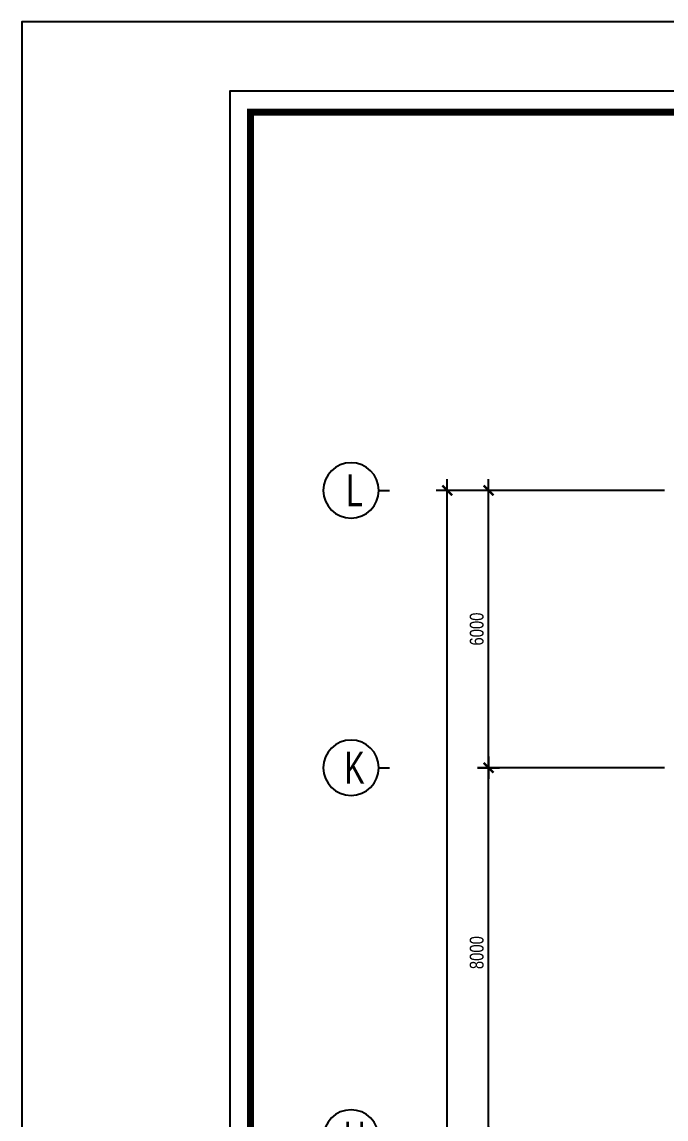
# Model space of a CAD drawing. Header units: metres. Extents: x 352651 to 1421851, y -87441 to -24441.
# Drawn here: x 530851 to 544797, y -48175 to -24441 of the extents above; entities that cross this region are included whole.
import ezdxf
from ezdxf.enums import TextEntityAlignment as Align

# ---------------------------------------------------------------- set-up
doc = ezdxf.new("R2010")
doc.units = ezdxf.units.M
doc.header["$LTSCALE"] = 300
doc.header["$MEASUREMENT"] = 0
doc.header["$PDMODE"] = 2
doc.linetypes.add('DASHED2', pattern=[0.375, 0.25, -0.125])
doc.layers.get('0').update_dxf_attribs({"linetype": 'CONTINUOUS'})
doc.layers.get('Defpoints').update_dxf_attribs({"linetype": 'CONTINUOUS'})
for name, color, linetype in [('0-TEXT', 7, 'CONTINUOUS'), ('0-THAY', 7, 'CONTINUOUS'), ('DIM', 1, 'CONTINUOUS'), ('HATCH', 145, 'CONTINUOUS'), ('TEXT', 4, 'CONTINUOUS'), ('THAY', 9, 'CONTINUOUS'), ('TUONG', 7, 'CONTINUOUS')]:
    doc.layers.add(name, color=color, linetype=linetype)
doc.styles.add('CHUKICHTHUOC', font='vnshx.shx', dxfattribs={"width": 0.8, "height": 300, "bigfont": '@extfont2.shx'})
doc.styles.add('CHUTENTRUC', font='VnAvantH.TTF', dxfattribs={"width": 0.8})
doc.dimstyles.new('150', dxfattribs={"dimscale": 150, "dimtxt": 2, "dimasz": 0.1, "dimexe": 1, "dimexo": 0, "dimgap": 0.7, "dimtad": 1, "dimdec": 0, "dimzin": 0, "dimdsep": 46, "dimtxsty": 'CHUKICHTHUOC', "dimblk": 'ARR', "dimcen": 0, "dimdle": 1, "dimclrd": 3, "dimclre": 3, "dimclrt": 3, "dimadec": 0, "dimazin": 0, "dimtfac": 1, "dimtdec": 0, "dimtix": 1, "dimtmove": 2, "dimatfit": 3, "dimldrblk": 'ARR', "dimfxl": 1, "dimtolj": 1, "dimtzin": 0, "dimarcsym": 0})

# ---------------------------------------------------------------- blocks, each defined once
blk = doc.blocks.new('ARR')
at = {"color": 1}
for p, q in [((0, -16), (0, 16)), ((-16, 0), (16, 0))]:
    blk.add_line(p, q, dxfattribs=at)
at = {"color": 3, "const_width": 3.6}
blk.add_lwpolyline([(-7.1, -7.1), (7.1, 7.1)], dxfattribs=at)
blk = doc.blocks.new('*D72')
at = {"layer": 'Defpoints', "color": 0, "ltscale": 1.5, "transparency": 16777216}
for p in [(540953, -34575), (544764, -34575), (544764, -40575)]:
    blk.add_point(p, dxfattribs=at)
at = {"layer": 'DIM', "color": 3, "lineweight": -2, "ltscale": 1.5, "transparency": 16777216}
for p, q in [((544764, -34575), (540803, -34575)), ((540953, -40560), (540953, -34590)), ((544764, -40575), (540803, -40575))]:
    blk.add_line(p, q, dxfattribs=at)
at = {"layer": 'DIM', "color": 3, "lineweight": -2, "ltscale": 1.5, "transparency": 16777216, "xscale": 15, "yscale": 15, "zscale": 15}
for p, rotation in [((540953, -34575), 90), ((540953, -40575), 270)]:
    blk.add_blockref('ARR', p, dxfattribs=dict(at, rotation=rotation))
at = {"layer": 'DIM', "color": 3, "ltscale": 1.5, "transparency": 16777216, "insert": (540698, -37575), "char_height": 300, "attachment_point": 5, "rotation": 90, "style": 'CHUKICHTHUOC'}
blk.add_mtext('\\A1;6000', dxfattribs=at)
blk = doc.blocks.new('*D73')
at = {"layer": 'Defpoints', "color": 0, "ltscale": 1.5, "transparency": 16777216}
for p in [(540060, -34575), (544764, -34575), (544764, -75575)]:
    blk.add_point(p, dxfattribs=at)
at = {"layer": 'DIM', "color": 3, "lineweight": -2, "ltscale": 1.5, "transparency": 16777216}
for p, q in [((544764, -34575), (539910, -34575)), ((540060, -75560), (540060, -34590)), ((544764, -75575), (539910, -75575))]:
    blk.add_line(p, q, dxfattribs=at)
at = {"layer": 'DIM', "color": 3, "lineweight": -2, "ltscale": 1.5, "transparency": 16777216, "xscale": 15, "yscale": 15, "zscale": 15}
for p, rotation in [((540060, -34575), 90), ((540060, -75575), 270)]:
    blk.add_blockref('ARR', p, dxfattribs=dict(at, rotation=rotation))
at = {"layer": 'DIM', "color": 3, "ltscale": 1.5, "transparency": 16777216, "insert": (539623, -55382), "char_height": 300, "attachment_point": 5, "rotation": 90, "style": 'CHUKICHTHUOC'}
blk.add_mtext('\\A1;41000', dxfattribs=at)
blk = doc.blocks.new('*D85')
at = {"layer": 'Defpoints', "color": 0, "ltscale": 1.5, "transparency": 16777216}
for p in [(540953, -40575), (544764, -40575), (544764, -48575)]:
    blk.add_point(p, dxfattribs=at)
at = {"layer": 'DIM', "color": 3, "lineweight": -2, "ltscale": 1.5, "transparency": 16777216}
for p, q in [((544764, -40575), (540803, -40575)), ((540953, -48560), (540953, -40590)), ((544764, -48575), (540803, -48575))]:
    blk.add_line(p, q, dxfattribs=at)
at = {"layer": 'DIM', "color": 3, "lineweight": -2, "ltscale": 1.5, "transparency": 16777216, "xscale": 15, "yscale": 15, "zscale": 15}
for p, rotation in [((540953, -40575), 90), ((540953, -48575), 270)]:
    blk.add_blockref('ARR', p, dxfattribs=dict(at, rotation=rotation))
at = {"layer": 'DIM', "color": 3, "ltscale": 1.5, "transparency": 16777216, "insert": (540698, -44575), "char_height": 300, "attachment_point": 5, "rotation": 90, "style": 'CHUKICHTHUOC'}
blk.add_mtext('\\A1;8000', dxfattribs=at)
blk = doc.blocks.new('TENTRUC')
at = {"layer": '0-THAY'}
blk.add_line((0, -1.4), (0, -0.4), dxfattribs=at)
blk.add_circle((0, -4), 2.6, dxfattribs=at)
at = {"layer": '0-TEXT', "style": 'CHUTENTRUC', "width": 0.7}
blk.add_attdef('E5', text='', height=3, dxfattribs=at).set_placement((0, -4), align=Align.MIDDLE_CENTER)

msp = doc.modelspace()

# ---------------------------------------------------------------- linework, layer by layer
for const_width in [150, 51.9]:
    msp.add_lwpolyline([(535800.9, -85490.5), (618000.9, -85490.5), (618000.9, -26390.5), (535800.9, -26390.5)], close=True, dxfattribs=dict(const_width=const_width))
at = {"layer": 'Defpoints', "linetype": 'DASHED2'}
msp.add_lwpolyline([(530850.9, -87440.5), (619950.9, -87440.5), (619950.9, -24440.5), (530850.9, -24440.5)], close=True, dxfattribs=at)
msp.add_lwpolyline([(530850.9, -87440.5), (619950.9, -87440.5), (619950.9, -24440.5), (530850.9, -24440.5)], close=True, dxfattribs=at)
at = {"layer": 'HATCH', "linetype": 'ByBlock'}
msp.add_lwpolyline([(535350.9, -85940.5), (618450.9, -85940.5), (618450.9, -25940.5), (535350.9, -25940.5)], close=True, dxfattribs=at)
at = {"layer": 'THAY', "linetype": 'ByBlock'}
msp.add_lwpolyline([(535350.9, -85940.5), (618450.9, -85940.5), (618450.9, -25940.5), (535350.9, -25940.5)], close=True, dxfattribs=at)
at = {"layer": 'TUONG'}
msp.add_lwpolyline([(530850.9, -87440.5), (619950.9, -87440.5), (619950.9, -24440.5), (530850.9, -24440.5)], close=True, dxfattribs=at)

# ---------------------------------------------------------------- block references
at = {"layer": 'TEXT'}
ref = msp.add_blockref('TENTRUC', (538899.5, -34575.5), dxfattribs=dict(at, xscale=-230.7692307692487, yscale=230.7692307692487, zscale=230.7692307692917, rotation=270))
ref.add_attrib('E5', 'l', dxfattribs={"layer": '0-TEXT', "height": 692.3, "style": 'CHUTENTRUC', "width": 0.7}).set_placement((538055.2, -34575.5), align=Align.MIDDLE_CENTER)
ref = msp.add_blockref('TENTRUC', (538899.5, -40575.5), dxfattribs=dict(at, xscale=-230.7692307692487, yscale=230.7692307692487, zscale=230.7692307692917, rotation=270))
ref.add_attrib('E5', 'k', dxfattribs={"layer": '0-TEXT', "height": 692.3, "style": 'CHUTENTRUC', "width": 0.7}).set_placement((538055.2, -40575.5), align=Align.MIDDLE_CENTER)
ref = msp.add_blockref('TENTRUC', (538899.5, -48575.5), dxfattribs=dict(at, xscale=-230.7692307692487, yscale=230.7692307692487, zscale=230.7692307692917, rotation=270))
ref.add_attrib('E5', 'h', dxfattribs={"layer": '0-TEXT', "height": 692.3, "style": 'CHUTENTRUC', "width": 0.7}).set_placement((538055.2, -48575.5), align=Align.MIDDLE_CENTER)

# ---------------------------------------------------------------- dimensions: what is measured, and where the dimension line sits
at = {"layer": 'DIM'}
dim = msp.add_linear_dim(base=(540060, -34575.5), p1=(544764.1, -75575.5), p2=(544764.1, -34575.5), angle=90, dimstyle='150', dxfattribs=at)
dim.commit()
dim.dimension.update_dxf_attribs({"geometry": '*D73', "text_midpoint": (539622.5, -55381.6), "dimtype": 160})
for base, p1, p2, picture, middle in [((540952.9, -34575.5), (544764.1, -40575.5), (544764.1, -34575.5), '*D72', (540697.9, -37575.5)), ((540952.9, -40575.5), (544764.1, -48575.5), (544764.1, -40575.5), '*D85', (540697.9, -44575.5))]:
    dim = msp.add_linear_dim(base=base, p1=p1, p2=p2, angle=90, dimstyle='150', dxfattribs=at)
    dim.commit()
    dim.dimension.update_dxf_attribs({"geometry": picture, "text_midpoint": middle})

doc.saveas('drawing.dxf')
